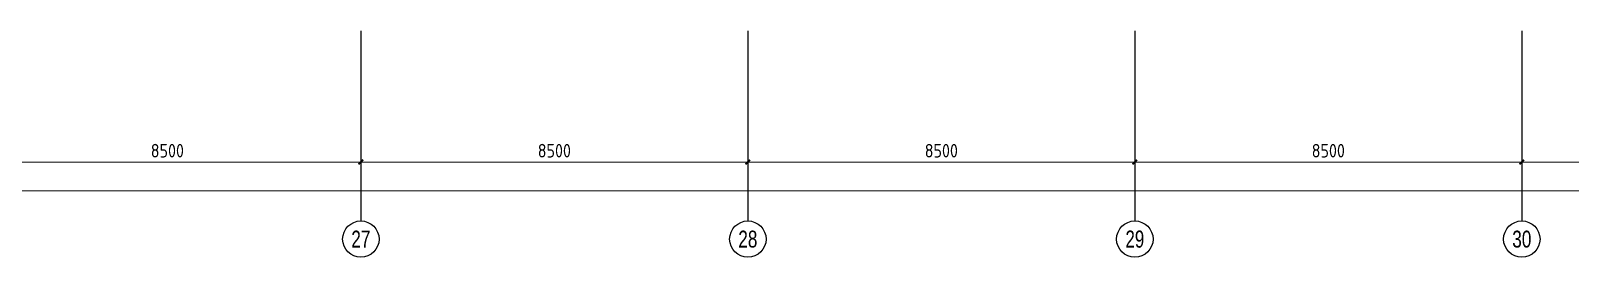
# Model space of a CAD drawing. Extents: x 4 to 13611208, y -605838 to 574722.
# Drawn here: x 13327147 to 13360960, y 160225 to 165210 of the extents above; entities that cross this region are included whole.
import ezdxf
from ezdxf.enums import TextEntityAlignment as Align

# ---------------------------------------------------------------- set-up
doc = ezdxf.new("R2010")
doc.units = 0
doc.header["$LTSCALE"] = 1000
doc.header["$MEASUREMENT"] = 0
doc.layers.add('AXIS', color=3, linetype='Continuous')
doc.layers.add('AXIS_TEXT', color=7, linetype='Continuous')
doc.styles.add('C', font='HZTXT_E', dxfattribs={"width": 0.7, "bigfont": 'HZTXT'})
doc.styles.add('COMPLEX', font='hztxt_e.shx', dxfattribs={"width": 0.6, "bigfont": 'HZTXT.shx'})
doc.styles.add('DIM_FONT', font='gbenor.shx', dxfattribs={"bigfont": 'gbcbig.shx'})
doc.dimstyles.new('_TCH_ARCH&&100', dxfattribs={"dimtxt": 300, "dimasz": 100, "dimexe": 100, "dimexo": 100, "dimgap": 100, "dimtad": 1, "dimdec": 0, "dimzin": 0, "dimdsep": 46, "dimtxsty": 'DIM_FONT', "dimblk": 'ARCHTICK', "dimcen": 0.09, "dimclrd": 3, "dimclre": 3, "dimclrt": 7, "dimaunit": 1, "dimazin": 2, "dimtfac": 1, "dimtdec": 0, "dimtix": 1, "dimtmove": 2, "dimatfit": 3, "dimfxl": 1, "dimtolj": 1, "dimtzin": 0, "dimlwd": 18, "dimlwe": 18, "dimarcsym": 0})

# ---------------------------------------------------------------- blocks, each defined once
blk = doc.blocks.new('_ArchTick')
at = {"color": 0, "linetype": 'ByBlock', "const_width": 0.4}
blk.add_lwpolyline([(-0.5, -0.5), (0.5, 0.5)], dxfattribs=at)
blk = doc.blocks.new('*D1293')
at = {"layer": 'AXIS', "color": 3, "lineweight": 18}
for p, q in [((13325897, 164620), (13325897, 162220)), ((13334397, 164620), (13334397, 162220)), ((13325897, 162320), (13334397, 162320))]:
    blk.add_line(p, q, dxfattribs=at)
at = {"layer": 'AXIS', "color": 3, "lineweight": 18, "xscale": 100, "yscale": 100, "zscale": 100, "rotation": 180}
blk.add_blockref('_ArchTick', (13325897, 162320), dxfattribs=at)
at = {"layer": 'AXIS', "color": 3, "lineweight": 18, "xscale": 100, "yscale": 100, "zscale": 100}
blk.add_blockref('_ArchTick', (13334397, 162320), dxfattribs=at)
at = {"layer": 'AXIS', "color": 7, "insert": (13330147, 162570), "char_height": 300, "attachment_point": 5, "style": 'DIM_FONT'}
blk.add_mtext('\\A1;8500', dxfattribs=at)
blk = doc.blocks.new('*D1308')
at = {"layer": 'AXIS', "color": 3, "lineweight": 18}
for p, q in [((13334397, 164620), (13334397, 162220)), ((13342897, 164620), (13342897, 162220)), ((13334397, 162320), (13342897, 162320))]:
    blk.add_line(p, q, dxfattribs=at)
at = {"layer": 'AXIS', "color": 3, "lineweight": 18, "xscale": 100, "yscale": 100, "zscale": 100, "rotation": 180}
blk.add_blockref('_ArchTick', (13334397, 162320), dxfattribs=at)
at = {"layer": 'AXIS', "color": 3, "lineweight": 18, "xscale": 100, "yscale": 100, "zscale": 100}
blk.add_blockref('_ArchTick', (13342897, 162320), dxfattribs=at)
at = {"layer": 'AXIS', "color": 7, "insert": (13338647, 162570), "char_height": 300, "attachment_point": 5, "style": 'DIM_FONT'}
blk.add_mtext('\\A1;8500', dxfattribs=at)
blk = doc.blocks.new('*D1291')
at = {"layer": 'AXIS', "color": 3, "lineweight": 18}
for p, q in [((13342897, 164620), (13342897, 162220)), ((13351397, 164620), (13351397, 162220)), ((13342897, 162320), (13351397, 162320))]:
    blk.add_line(p, q, dxfattribs=at)
at = {"layer": 'AXIS', "color": 3, "lineweight": 18, "xscale": 100, "yscale": 100, "zscale": 100, "rotation": 180}
blk.add_blockref('_ArchTick', (13342897, 162320), dxfattribs=at)
at = {"layer": 'AXIS', "color": 3, "lineweight": 18, "xscale": 100, "yscale": 100, "zscale": 100}
blk.add_blockref('_ArchTick', (13351397, 162320), dxfattribs=at)
at = {"layer": 'AXIS', "color": 7, "insert": (13347147, 162570), "char_height": 300, "attachment_point": 5, "style": 'DIM_FONT'}
blk.add_mtext('\\A1;8500', dxfattribs=at)
blk = doc.blocks.new('*D1290')
at = {"layer": 'AXIS', "color": 3, "lineweight": 18}
for p, q in [((13351397, 164620), (13351397, 162220)), ((13359897, 164620), (13359897, 162220)), ((13351397, 162320), (13359897, 162320))]:
    blk.add_line(p, q, dxfattribs=at)
at = {"layer": 'AXIS', "color": 3, "lineweight": 18, "xscale": 100, "yscale": 100, "zscale": 100, "rotation": 180}
blk.add_blockref('_ArchTick', (13351397, 162320), dxfattribs=at)
at = {"layer": 'AXIS', "color": 3, "lineweight": 18, "xscale": 100, "yscale": 100, "zscale": 100}
blk.add_blockref('_ArchTick', (13359897, 162320), dxfattribs=at)
at = {"layer": 'AXIS', "color": 7, "insert": (13355647, 162570), "char_height": 300, "attachment_point": 5, "style": 'DIM_FONT'}
blk.add_mtext('\\A1;8500', dxfattribs=at)
blk = doc.blocks.new('*D1292')
at = {"layer": 'AXIS', "color": 3, "lineweight": 18}
for p, q in [((13359897, 164620), (13359897, 162220)), ((13368397, 164620), (13368397, 162220)), ((13359897, 162320), (13368397, 162320))]:
    blk.add_line(p, q, dxfattribs=at)
at = {"layer": 'AXIS', "color": 3, "lineweight": 18, "xscale": 100, "yscale": 100, "zscale": 100, "rotation": 180}
blk.add_blockref('_ArchTick', (13359897, 162320), dxfattribs=at)
at = {"layer": 'AXIS', "color": 3, "lineweight": 18, "xscale": 100, "yscale": 100, "zscale": 100}
blk.add_blockref('_ArchTick', (13368397, 162320), dxfattribs=at)
at = {"layer": 'AXIS', "color": 7, "insert": (13364147, 162570), "char_height": 300, "attachment_point": 5, "style": 'DIM_FONT'}
blk.add_mtext('\\A1;8500', dxfattribs=at)
blk = doc.blocks.new('*D1264')
at = {"layer": 'AXIS', "color": 3, "lineweight": 18}
for p, q in [((13121697, 164820), (13121697, 161589)), ((13473697, 164820), (13473697, 161589)), ((13121697, 161689), (13473697, 161689))]:
    blk.add_line(p, q, dxfattribs=at)
at = {"layer": 'AXIS', "color": 3, "lineweight": 18, "xscale": 100, "yscale": 100, "zscale": 100, "rotation": 180}
blk.add_blockref('_ArchTick', (13121697, 161689), dxfattribs=at)
at = {"layer": 'AXIS', "color": 3, "lineweight": 18, "xscale": 100, "yscale": 100, "zscale": 100}
blk.add_blockref('_ArchTick', (13473697, 161689), dxfattribs=at)
at = {"layer": 'AXIS', "color": 7, "insert": (13297697, 161939), "char_height": 300, "attachment_point": 5, "style": 'DIM_FONT'}
blk.add_mtext('\\A1;352000', dxfattribs=at)
blk = doc.blocks.new('_AXISO')
blk.add_circle((0, 0), 0.5)
at = {"layer": 'AXIS_TEXT', "style": 'COMPLEX', "width": 1.041667}
blk.add_attdef('A', text='', height=0.56, dxfattribs=at).set_placement((-0.25, -0.28), (0.25, -0.28), align=Align.FIT)

msp = doc.modelspace()

# ---------------------------------------------------------------- linework, layer by layer
at = {"layer": 'AXIS'}
for p, q in [((13334397.4, 165209.5), (13334397.4, 161025)), ((13342897.4, 165209.5), (13342897.4, 161025)), ((13351397.4, 165209.5), (13351397.4, 161025)), ((13359897.4, 165209.5), (13359897.4, 161025))]:
    msp.add_line(p, q, dxfattribs=at)

# ---------------------------------------------------------------- block references
at = {"layer": 'AXIS', "ltscale": 3}
ref = msp.add_blockref('_AXISO', (13334397.4, 160625), dxfattribs=dict(at, xscale=800, yscale=800, zscale=2400))
ref.add_attrib('A', '27', dxfattribs={"layer": 'AXIS_TEXT', "ltscale": 3, "height": 370.51, "style": 'C', "width": 0.857658}).set_placement((13334187.4, 160439.8), (13334607.3, 160439.8), align=Align.FIT)
ref = msp.add_blockref('_AXISO', (13342897.4, 160625), dxfattribs=dict(at, xscale=800, yscale=800, zscale=2400))
ref.add_attrib('A', '28', dxfattribs={"layer": 'AXIS_TEXT', "ltscale": 3, "height": 370.51, "style": 'C', "width": 0.857658}).set_placement((13342687.4, 160439.8), (13343107.3, 160439.8), align=Align.FIT)
ref = msp.add_blockref('_AXISO', (13351397.4, 160625), dxfattribs=dict(at, xscale=800, yscale=800, zscale=2400))
ref.add_attrib('A', '29', dxfattribs={"layer": 'AXIS_TEXT', "ltscale": 3, "height": 376.7, "style": 'C', "width": 0.855556}).set_placement((13351190.2, 160436.7), (13351604.5, 160436.7), align=Align.FIT)
ref = msp.add_blockref('_AXISO', (13359897.4, 160625), dxfattribs=dict(at, xscale=800, yscale=800, zscale=2400))
ref.add_attrib('A', '30', dxfattribs={"layer": 'AXIS_TEXT', "ltscale": 3, "height": 370.51, "style": 'C', "width": 0.857658}).set_placement((13359687.4, 160439.8), (13360107.3, 160439.8), align=Align.FIT)

# ---------------------------------------------------------------- dimensions: what is measured, and where the dimension line sits
at = {"layer": 'AXIS'}
for p1, p2, distance, picture, middle in [((13121697.1, 164920), (13473697.1, 164920), -3231, '*D1264', (13297697.1, 161939)), ((13325897.1, 164720), (13334397.1, 164720), -2400, '*D1293', (13330147.1, 162570)), ((13334397.1, 164720), (13342897.1, 164720), -2400, '*D1308', (13338647.1, 162570)), ((13342897.1, 164720), (13351397.1, 164720), -2400, '*D1291', (13347147.1, 162570)), ((13351397.1, 164720), (13359897.1, 164720), -2400, '*D1290', (13355647.1, 162570)), ((13359897.1, 164720), (13368397.1, 164720), -2400, '*D1292', (13364147.1, 162570))]:
    dim = msp.add_aligned_dim(p1=p1, p2=p2, distance=distance, dimstyle='_TCH_ARCH&&100', dxfattribs=at)
    dim.commit()
    dim.dimension.update_dxf_attribs({"geometry": picture, "text_midpoint": middle})

doc.saveas('drawing.dxf')
